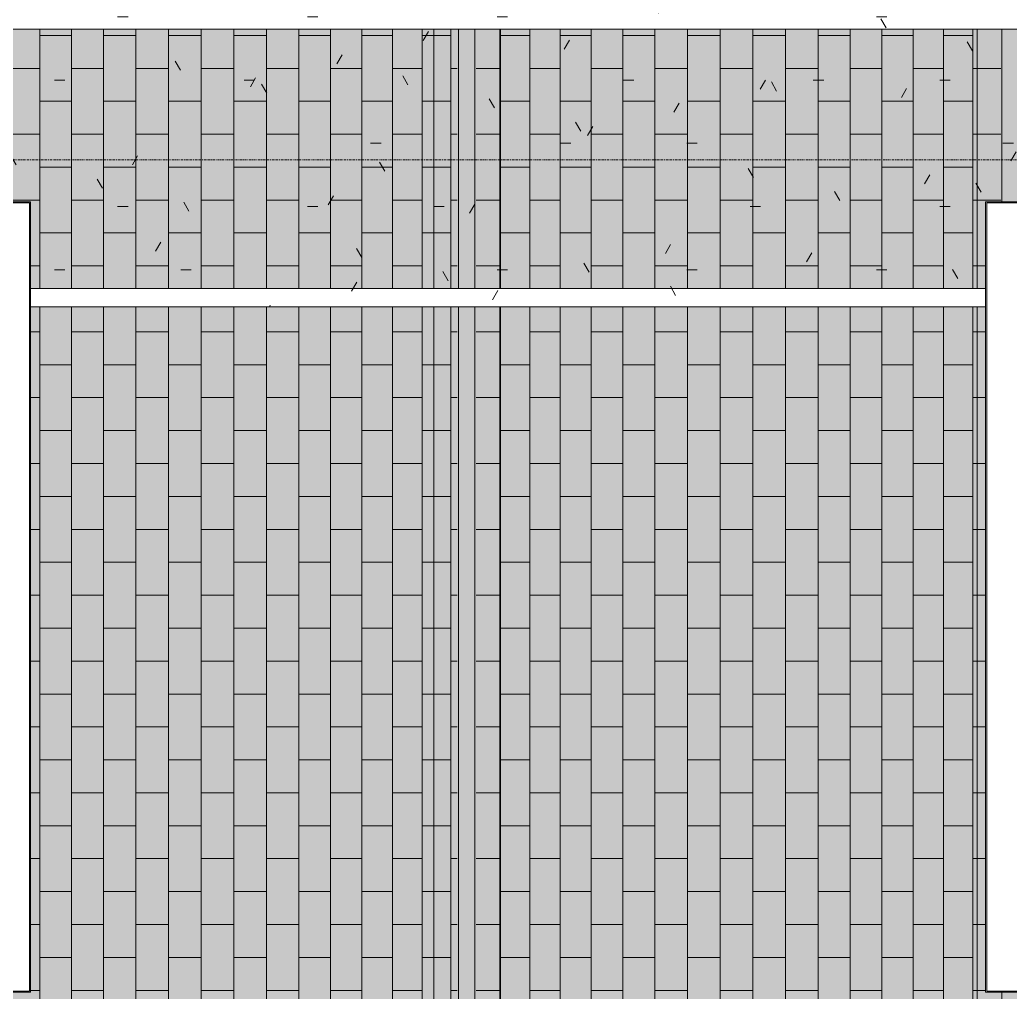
# Model space of a CAD drawing. Header units: inches. Extents: x -956 to 966, y -1111 to 895.
# Drawn here: x -534.1 to -413.8, y 173.4 to 291.5 of the extents above; entities that cross this region are included whole.
import ezdxf

# ---------------------------------------------------------------- set-up
doc = ezdxf.new("R2010")
doc.units = ezdxf.units.IN
doc.header["$MEASUREMENT"] = 0
doc.linetypes.add('Grid Line 1_4_', pattern=[0.4375, 0.25, -0.0625, 0.0625, -0.0625])
for name, color, linetype, lineweight in [('A-CLNG', 13, 'Continuous', 13), ('A-CLNG-PATT', 13, 'Continuous', 13), ('E-LITE-EQPM', 33, 'Continuous', 9), ('I-WALL', 2, 'Continuous', 13), ('S-GRID', 1, 'Continuous', 9)]:
    doc.layers.add(name, color=color, linetype=linetype, lineweight=lineweight)
pattern_1 = [(0, (0, 0), (30.72, 7.68), [1.267, -21.773, 1.267, -21.773, -122.88]), (0, (0, 0), (30.72, 7.68), [-46.08, 1.267, -44.813, 1.267, -21.773, -53.76]), (0, (0, 0), (30.72, 7.68), [-115.2, 1.267, -14.093, 1.267, -37.133]), (120, (11.52, 3.84), (-22.011075, 22.7643), [1.267, -21.773, 1.267, -21.773, -122.88]), (120, (11.52, 3.84), (-22.011075, 22.7643), [-46.08, 1.267, -44.813, 1.267, -21.773, -53.76]), (120, (11.52, 3.84), (-22.011075, 22.7643), [-115.2, 1.267, -14.093, 1.267, -37.133]), (240, (15.36, 19.2), (-8.708925, -30.4443), [1.267, -21.773, 1.267, -21.773, -122.88]), (240, (15.36, 19.2), (-8.708925, -30.4443), [-46.08, 1.267, -44.813, 1.267, -21.773, -53.76]), (240, (15.36, 19.2), (-8.708925, -30.4443), [-115.2, 1.267, -14.093, 1.267, -37.133])]

# ---------------------------------------------------------------- blocks, each defined once
blk = doc.blocks.new('FP_1_10-7TH FLOOR TELECOM OVERHEAD ROUTING PLAN')
at = {"layer": 'A-CLNG-PATT', "color": 50}
for p, q in [((-475.71, 290.38), (-475.71, 258.88)), ((-472.15, 290.38), (-472.15, 258.88)), ((-468.47, 290.38), (-468.47, 258.88)), ((-464.71, 290.38), (-464.71, 258.88)), ((-460.87, 290.38), (-460.87, 258.88)), ((-456.96, 290.38), (-456.96, 258.88)), ((-453.02, 290.38), (-453.02, 258.88)), ((-449.05, 290.38), (-449.05, 258.88)), ((-445.07, 290.38), (-445.07, 258.88)), ((-441.1, 290.38), (-441.1, 258.88)), ((-437.15, 290.38), (-437.15, 258.88)), ((-433.24, 290.38), (-433.24, 258.88)), ((-429.39, 290.38), (-429.39, 258.88)), ((-425.62, 290.38), (-425.62, 258.88)), ((-421.93, 290.38), (-421.93, 258.88)), ((-418.35, 290.38), (-418.35, 258.88)), ((-472.15, 289.61), (-475.71, 289.61)), ((-464.71, 289.61), (-468.47, 289.61)), ((-456.96, 289.61), (-460.87, 289.61)), ((-449.05, 289.61), (-453.02, 289.61)), ((-441.1, 289.61), (-445.07, 289.61)), ((-433.24, 289.61), (-437.15, 289.61)), ((-425.62, 289.61), (-429.39, 289.61)), ((-418.35, 289.61), (-421.93, 289.61)), ((-475.82, 285.61), (-478.67, 285.61)), ((-475.71, 285.61), (-475.82, 285.61)), ((-468.47, 285.61), (-472.15, 285.61)), ((-460.87, 285.61), (-464.71, 285.61)), ((-453.02, 285.61), (-456.96, 285.61)), ((-445.07, 285.61), (-449.05, 285.61)), ((-437.15, 285.61), (-441.1, 285.61)), ((-429.39, 285.61), (-433.24, 285.61)), ((-421.93, 285.61), (-425.62, 285.61)), ((-417.82, 285.61), (-418.35, 285.61)), ((-414.97, 285.61), (-417.82, 285.61)), ((-472.15, 281.61), (-475.71, 281.61)), ((-464.71, 281.61), (-468.47, 281.61)), ((-456.96, 281.61), (-460.87, 281.61)), ((-449.05, 281.61), (-453.02, 281.61)), ((-441.1, 281.61), (-445.07, 281.61)), ((-433.24, 281.61), (-437.15, 281.61)), ((-425.62, 281.61), (-429.39, 281.61)), ((-418.35, 281.61), (-421.93, 281.61)), ((-475.82, 277.61), (-478.67, 277.61)), ((-475.71, 277.61), (-475.82, 277.61)), ((-468.47, 277.61), (-472.15, 277.61)), ((-460.87, 277.61), (-464.71, 277.61)), ((-453.02, 277.61), (-456.96, 277.61)), ((-445.07, 277.61), (-449.05, 277.61)), ((-437.15, 277.61), (-441.1, 277.61)), ((-429.39, 277.61), (-433.24, 277.61)), ((-421.93, 277.61), (-425.62, 277.61)), ((-417.82, 277.61), (-418.35, 277.61)), ((-414.97, 277.61), (-417.82, 277.61)), ((-472.15, 273.61), (-475.71, 273.61)), ((-464.71, 273.61), (-468.47, 273.61)), ((-456.96, 273.61), (-460.87, 273.61)), ((-449.05, 273.61), (-453.02, 273.61)), ((-441.1, 273.61), (-445.07, 273.61)), ((-433.24, 273.61), (-437.15, 273.61)), ((-425.62, 273.61), (-429.39, 273.61)), ((-418.35, 273.61), (-421.93, 273.61)), ((-475.82, 269.61), (-478.67, 269.61)), ((-475.71, 269.61), (-475.82, 269.61)), ((-468.47, 269.61), (-472.15, 269.61)), ((-460.87, 269.61), (-464.71, 269.61)), ((-453.02, 269.61), (-456.96, 269.61)), ((-445.07, 269.61), (-449.05, 269.61)), ((-437.15, 269.61), (-441.1, 269.61)), ((-429.39, 269.61), (-433.24, 269.61)), ((-421.93, 269.61), (-425.62, 269.61)), ((-417.82, 269.61), (-418.35, 269.61)), ((-414.97, 269.61), (-417.82, 269.61)), ((-472.15, 265.61), (-475.71, 265.61)), ((-464.71, 265.61), (-468.47, 265.61)), ((-456.96, 265.61), (-460.87, 265.61)), ((-449.05, 265.61), (-453.02, 265.61)), ((-441.1, 265.61), (-445.07, 265.61)), ((-433.24, 265.61), (-437.15, 265.61)), ((-425.62, 265.61), (-429.39, 265.61)), ((-418.35, 265.61), (-421.93, 265.61)), ((-475.82, 261.61), (-478.67, 261.61)), ((-475.71, 261.61), (-475.82, 261.61)), ((-468.47, 261.61), (-472.15, 261.61)), ((-460.87, 261.61), (-464.71, 261.61)), ((-453.02, 261.61), (-456.96, 261.61)), ((-445.07, 261.61), (-449.05, 261.61)), ((-437.15, 261.61), (-441.1, 261.61)), ((-429.39, 261.61), (-433.24, 261.61)), ((-421.93, 261.61), (-425.62, 261.61)), ((-417.82, 261.61), (-418.35, 261.61)), ((-416.8, 261.61), (-417.82, 261.61)), ((-475.71, 256.63), (-475.71, 42.63)), ((-472.15, 256.63), (-472.15, 42.63)), ((-468.47, 256.63), (-468.47, 42.63)), ((-464.71, 256.63), (-464.71, 42.63)), ((-460.87, 256.63), (-460.87, 42.63)), ((-456.96, 256.63), (-456.96, 42.63)), ((-453.02, 256.63), (-453.02, 42.63)), ((-449.05, 256.63), (-449.05, 42.63)), ((-445.07, 256.63), (-445.07, 42.63)), ((-441.1, 256.63), (-441.1, 42.63)), ((-437.15, 256.63), (-437.15, 42.63)), ((-433.24, 256.63), (-433.24, 42.63)), ((-429.39, 256.63), (-429.39, 42.63)), ((-425.62, 256.63), (-425.62, 42.63)), ((-421.93, 256.63), (-421.93, 42.63)), ((-418.35, 256.63), (-418.35, 42.63)), ((-475.82, 253.61), (-478.67, 253.61)), ((-475.71, 253.61), (-475.82, 253.61)), ((-468.47, 253.61), (-472.15, 253.61)), ((-460.87, 253.61), (-464.71, 253.61)), ((-453.02, 253.61), (-456.96, 253.61)), ((-445.07, 253.61), (-449.05, 253.61)), ((-437.15, 253.61), (-441.1, 253.61)), ((-429.39, 253.61), (-433.24, 253.61)), ((-421.93, 253.61), (-425.62, 253.61)), ((-417.82, 253.61), (-418.35, 253.61)), ((-416.8, 253.61), (-417.82, 253.61)), ((-472.15, 249.61), (-475.71, 249.61)), ((-464.71, 249.61), (-468.47, 249.61)), ((-456.96, 249.61), (-460.87, 249.61)), ((-449.05, 249.61), (-453.02, 249.61)), ((-441.1, 249.61), (-445.07, 249.61)), ((-433.24, 249.61), (-437.15, 249.61)), ((-425.62, 249.61), (-429.39, 249.61)), ((-418.35, 249.61), (-421.93, 249.61)), ((-475.82, 245.61), (-478.67, 245.61)), ((-475.71, 245.61), (-475.82, 245.61)), ((-468.47, 245.61), (-472.15, 245.61)), ((-460.87, 245.61), (-464.71, 245.61)), ((-453.02, 245.61), (-456.96, 245.61)), ((-445.07, 245.61), (-449.05, 245.61)), ((-437.15, 245.61), (-441.1, 245.61)), ((-429.39, 245.61), (-433.24, 245.61)), ((-421.93, 245.61), (-425.62, 245.61)), ((-417.82, 245.61), (-418.35, 245.61)), ((-416.8, 245.61), (-417.82, 245.61)), ((-472.15, 241.61), (-475.71, 241.61)), ((-464.71, 241.61), (-468.47, 241.61)), ((-456.96, 241.61), (-460.87, 241.61)), ((-449.05, 241.61), (-453.02, 241.61)), ((-441.1, 241.61), (-445.07, 241.61)), ((-433.24, 241.61), (-437.15, 241.61)), ((-425.62, 241.61), (-429.39, 241.61)), ((-418.35, 241.61), (-421.93, 241.61)), ((-475.82, 237.61), (-478.67, 237.61)), ((-475.71, 237.61), (-475.82, 237.61)), ((-468.47, 237.61), (-472.15, 237.61)), ((-460.87, 237.61), (-464.71, 237.61)), ((-453.02, 237.61), (-456.96, 237.61)), ((-445.07, 237.61), (-449.05, 237.61)), ((-437.15, 237.61), (-441.1, 237.61)), ((-429.39, 237.61), (-433.24, 237.61)), ((-421.93, 237.61), (-425.62, 237.61)), ((-417.82, 237.61), (-418.35, 237.61)), ((-416.8, 237.61), (-417.82, 237.61)), ((-472.15, 233.61), (-475.71, 233.61)), ((-464.71, 233.61), (-468.47, 233.61)), ((-456.96, 233.61), (-460.87, 233.61)), ((-449.05, 233.61), (-453.02, 233.61)), ((-441.1, 233.61), (-445.07, 233.61)), ((-433.24, 233.61), (-437.15, 233.61)), ((-425.62, 233.61), (-429.39, 233.61)), ((-418.35, 233.61), (-421.93, 233.61)), ((-475.82, 229.61), (-478.67, 229.61)), ((-475.71, 229.61), (-475.82, 229.61)), ((-468.47, 229.61), (-472.15, 229.61)), ((-460.87, 229.61), (-464.71, 229.61)), ((-453.02, 229.61), (-456.96, 229.61)), ((-445.07, 229.61), (-449.05, 229.61)), ((-437.15, 229.61), (-441.1, 229.61)), ((-429.39, 229.61), (-433.24, 229.61)), ((-421.93, 229.61), (-425.62, 229.61)), ((-417.82, 229.61), (-418.35, 229.61)), ((-416.8, 229.61), (-417.82, 229.61)), ((-472.15, 225.61), (-475.71, 225.61)), ((-464.71, 225.61), (-468.47, 225.61)), ((-456.96, 225.61), (-460.87, 225.61)), ((-449.05, 225.61), (-453.02, 225.61)), ((-441.1, 225.61), (-445.07, 225.61)), ((-433.24, 225.61), (-437.15, 225.61)), ((-425.62, 225.61), (-429.39, 225.61)), ((-418.35, 225.61), (-421.93, 225.61)), ((-475.82, 221.61), (-478.67, 221.61)), ((-475.71, 221.61), (-475.82, 221.61)), ((-468.47, 221.61), (-472.15, 221.61)), ((-460.87, 221.61), (-464.71, 221.61)), ((-453.02, 221.61), (-456.96, 221.61)), ((-445.07, 221.61), (-449.05, 221.61)), ((-437.15, 221.61), (-441.1, 221.61)), ((-429.39, 221.61), (-433.24, 221.61)), ((-421.93, 221.61), (-425.62, 221.61)), ((-417.82, 221.61), (-418.35, 221.61)), ((-416.8, 221.61), (-417.82, 221.61)), ((-472.15, 217.61), (-475.71, 217.61)), ((-464.71, 217.61), (-468.47, 217.61)), ((-456.96, 217.61), (-460.87, 217.61)), ((-449.05, 217.61), (-453.02, 217.61)), ((-441.1, 217.61), (-445.07, 217.61)), ((-433.24, 217.61), (-437.15, 217.61)), ((-425.62, 217.61), (-429.39, 217.61)), ((-418.35, 217.61), (-421.93, 217.61)), ((-475.82, 213.61), (-478.67, 213.61)), ((-475.71, 213.61), (-475.82, 213.61)), ((-468.47, 213.61), (-472.15, 213.61)), ((-460.87, 213.61), (-464.71, 213.61)), ((-453.02, 213.61), (-456.96, 213.61)), ((-445.07, 213.61), (-449.05, 213.61)), ((-437.15, 213.61), (-441.1, 213.61)), ((-429.39, 213.61), (-433.24, 213.61)), ((-421.93, 213.61), (-425.62, 213.61)), ((-417.82, 213.61), (-418.35, 213.61)), ((-416.8, 213.61), (-417.82, 213.61)), ((-472.15, 209.61), (-475.71, 209.61)), ((-464.71, 209.61), (-468.47, 209.61)), ((-456.96, 209.61), (-460.87, 209.61)), ((-449.05, 209.61), (-453.02, 209.61)), ((-441.1, 209.61), (-445.07, 209.61)), ((-433.24, 209.61), (-437.15, 209.61)), ((-425.62, 209.61), (-429.39, 209.61)), ((-418.35, 209.61), (-421.93, 209.61)), ((-475.82, 205.61), (-478.67, 205.61)), ((-475.71, 205.61), (-475.82, 205.61)), ((-468.47, 205.61), (-472.15, 205.61)), ((-460.87, 205.61), (-464.71, 205.61)), ((-453.02, 205.61), (-456.96, 205.61)), ((-445.07, 205.61), (-449.05, 205.61)), ((-437.15, 205.61), (-441.1, 205.61)), ((-429.39, 205.61), (-433.24, 205.61)), ((-421.93, 205.61), (-425.62, 205.61)), ((-417.82, 205.61), (-418.35, 205.61)), ((-416.8, 205.61), (-417.82, 205.61)), ((-472.15, 201.61), (-475.71, 201.61)), ((-464.71, 201.61), (-468.47, 201.61)), ((-456.96, 201.61), (-460.87, 201.61)), ((-449.05, 201.61), (-453.02, 201.61)), ((-441.1, 201.61), (-445.07, 201.61)), ((-433.24, 201.61), (-437.15, 201.61)), ((-425.62, 201.61), (-429.39, 201.61)), ((-418.35, 201.61), (-421.93, 201.61)), ((-475.82, 197.61), (-478.67, 197.61)), ((-475.71, 197.61), (-475.82, 197.61)), ((-468.47, 197.61), (-472.15, 197.61)), ((-460.87, 197.61), (-464.71, 197.61)), ((-453.02, 197.61), (-456.96, 197.61)), ((-445.07, 197.61), (-449.05, 197.61)), ((-437.15, 197.61), (-441.1, 197.61)), ((-429.39, 197.61), (-433.24, 197.61)), ((-421.93, 197.61), (-425.62, 197.61)), ((-417.82, 197.61), (-418.35, 197.61)), ((-416.8, 197.61), (-417.82, 197.61)), ((-472.15, 193.61), (-475.71, 193.61)), ((-464.71, 193.61), (-468.47, 193.61)), ((-456.96, 193.61), (-460.87, 193.61)), ((-449.05, 193.61), (-453.02, 193.61)), ((-441.1, 193.61), (-445.07, 193.61)), ((-433.24, 193.61), (-437.15, 193.61)), ((-425.62, 193.61), (-429.39, 193.61)), ((-418.35, 193.61), (-421.93, 193.61)), ((-475.82, 189.61), (-478.67, 189.61)), ((-475.71, 189.61), (-475.82, 189.61)), ((-468.47, 189.61), (-472.15, 189.61)), ((-460.87, 189.61), (-464.71, 189.61)), ((-453.02, 189.61), (-456.96, 189.61)), ((-445.07, 189.61), (-449.05, 189.61)), ((-437.15, 189.61), (-441.1, 189.61)), ((-429.39, 189.61), (-433.24, 189.61)), ((-421.93, 189.61), (-425.62, 189.61)), ((-417.82, 189.61), (-418.35, 189.61)), ((-416.8, 189.61), (-417.82, 189.61)), ((-472.15, 185.61), (-475.71, 185.61)), ((-464.71, 185.61), (-468.47, 185.61)), ((-456.96, 185.61), (-460.87, 185.61)), ((-449.05, 185.61), (-453.02, 185.61)), ((-441.1, 185.61), (-445.07, 185.61)), ((-433.24, 185.61), (-437.15, 185.61)), ((-425.62, 185.61), (-429.39, 185.61)), ((-418.35, 185.61), (-421.93, 185.61)), ((-475.82, 181.61), (-478.67, 181.61)), ((-475.71, 181.61), (-475.82, 181.61)), ((-468.47, 181.61), (-472.15, 181.61)), ((-460.87, 181.61), (-464.71, 181.61)), ((-453.02, 181.61), (-456.96, 181.61)), ((-445.07, 181.61), (-449.05, 181.61)), ((-437.15, 181.61), (-441.1, 181.61)), ((-429.39, 181.61), (-433.24, 181.61)), ((-421.93, 181.61), (-425.62, 181.61)), ((-417.82, 181.61), (-418.35, 181.61)), ((-416.8, 181.61), (-417.82, 181.61)), ((-472.15, 177.61), (-475.71, 177.61)), ((-464.71, 177.61), (-468.47, 177.61)), ((-456.96, 177.61), (-460.87, 177.61)), ((-449.05, 177.61), (-453.02, 177.61)), ((-441.1, 177.61), (-445.07, 177.61)), ((-433.24, 177.61), (-437.15, 177.61)), ((-425.62, 177.61), (-429.39, 177.61)), ((-418.35, 177.61), (-421.93, 177.61)), ((-475.82, 173.61), (-478.67, 173.61)), ((-475.71, 173.61), (-475.82, 173.61)), ((-468.47, 173.61), (-472.15, 173.61)), ((-460.87, 173.61), (-464.71, 173.61)), ((-453.02, 173.61), (-456.96, 173.61)), ((-445.07, 173.61), (-449.05, 173.61)), ((-437.15, 173.61), (-441.1, 173.61)), ((-429.39, 173.61), (-433.24, 173.61)), ((-421.93, 173.61), (-425.62, 173.61)), ((-417.82, 173.61), (-418.35, 173.61)), ((-416.8, 173.61), (-417.82, 173.61))]:
    blk.add_line(p, q, dxfattribs=at)
blk = doc.blocks.new('FP_1_11-7TH FLOOR TELECOM OVERHEAD ROUTING PLAN')
at = {"layer": 'A-CLNG-PATT', "color": 50}
for p, q in [((-531.66, 290.38), (-531.66, 258.88)), ((-527.84, 290.38), (-527.84, 258.88)), ((-523.95, 290.38), (-523.95, 258.88)), ((-520.02, 290.38), (-520.02, 258.88)), ((-516.05, 290.38), (-516.05, 258.88)), ((-512.07, 290.38), (-512.07, 258.88)), ((-508.09, 290.38), (-508.09, 258.88)), ((-504.14, 290.38), (-504.14, 258.88)), ((-500.22, 290.38), (-500.22, 258.88)), ((-496.35, 290.38), (-496.35, 258.88)), ((-492.56, 290.38), (-492.56, 258.88)), ((-488.85, 290.38), (-488.85, 258.88)), ((-485.24, 290.38), (-485.24, 258.88)), ((-481.75, 290.38), (-481.75, 258.88)), ((-527.84, 289.61), (-531.66, 289.61)), ((-520.02, 289.61), (-523.95, 289.61)), ((-512.07, 289.61), (-516.05, 289.61)), ((-504.14, 289.61), (-508.09, 289.61)), ((-496.35, 289.61), (-500.22, 289.61)), ((-488.85, 289.61), (-492.56, 289.61)), ((-483.82, 289.61), (-485.24, 289.61)), ((-481.75, 289.61), (-483.82, 289.61)), ((-531.66, 285.61), (-535.41, 285.61)), ((-523.95, 285.61), (-527.84, 285.61)), ((-516.05, 285.61), (-520.02, 285.61)), ((-508.09, 285.61), (-512.07, 285.61)), ((-500.22, 285.61), (-504.14, 285.61)), ((-492.56, 285.61), (-496.35, 285.61)), ((-485.24, 285.61), (-488.85, 285.61)), ((-480.97, 285.61), (-481.75, 285.61)), ((-527.84, 281.61), (-531.66, 281.61)), ((-520.02, 281.61), (-523.95, 281.61)), ((-512.07, 281.61), (-516.05, 281.61)), ((-504.14, 281.61), (-508.09, 281.61)), ((-496.35, 281.61), (-500.22, 281.61)), ((-488.85, 281.61), (-492.56, 281.61)), ((-483.82, 281.61), (-485.24, 281.61)), ((-481.75, 281.61), (-483.82, 281.61)), ((-531.66, 277.61), (-535.41, 277.61)), ((-523.95, 277.61), (-527.84, 277.61)), ((-516.05, 277.61), (-520.02, 277.61)), ((-508.09, 277.61), (-512.07, 277.61)), ((-500.22, 277.61), (-504.14, 277.61)), ((-492.56, 277.61), (-496.35, 277.61)), ((-485.24, 277.61), (-488.85, 277.61)), ((-480.97, 277.61), (-481.75, 277.61)), ((-527.84, 273.61), (-531.66, 273.61)), ((-520.02, 273.61), (-523.95, 273.61)), ((-512.07, 273.61), (-516.05, 273.61)), ((-504.14, 273.61), (-508.09, 273.61)), ((-496.35, 273.61), (-500.22, 273.61)), ((-488.85, 273.61), (-492.56, 273.61)), ((-483.82, 273.61), (-485.24, 273.61)), ((-481.75, 273.61), (-483.82, 273.61)), ((-531.66, 269.61), (-535.41, 269.61)), ((-523.95, 269.61), (-527.84, 269.61)), ((-516.05, 269.61), (-520.02, 269.61)), ((-508.09, 269.61), (-512.07, 269.61)), ((-500.22, 269.61), (-504.14, 269.61)), ((-492.56, 269.61), (-496.35, 269.61)), ((-485.24, 269.61), (-488.85, 269.61)), ((-480.97, 269.61), (-481.75, 269.61)), ((-527.84, 265.61), (-531.66, 265.61)), ((-520.02, 265.61), (-523.95, 265.61)), ((-512.07, 265.61), (-516.05, 265.61)), ((-504.14, 265.61), (-508.09, 265.61)), ((-496.35, 265.61), (-500.22, 265.61)), ((-488.85, 265.61), (-492.56, 265.61)), ((-483.82, 265.61), (-485.24, 265.61)), ((-481.75, 265.61), (-483.82, 265.61)), ((-531.66, 261.61), (-532.8, 261.61)), ((-523.95, 261.61), (-527.84, 261.61)), ((-516.05, 261.61), (-520.02, 261.61)), ((-508.09, 261.61), (-512.07, 261.61)), ((-500.22, 261.61), (-504.14, 261.61)), ((-492.56, 261.61), (-496.35, 261.61)), ((-485.24, 261.61), (-488.85, 261.61)), ((-480.97, 261.61), (-481.75, 261.61)), ((-531.66, 256.63), (-531.66, 42.63)), ((-527.84, 256.63), (-527.84, 42.63)), ((-523.95, 256.63), (-523.95, 42.63)), ((-520.02, 256.63), (-520.02, 42.63)), ((-516.05, 256.63), (-516.05, 42.63)), ((-512.07, 256.63), (-512.07, 42.63)), ((-508.09, 256.63), (-508.09, 42.63)), ((-504.14, 256.63), (-504.14, 42.63)), ((-500.22, 256.63), (-500.22, 42.63)), ((-496.35, 256.63), (-496.35, 42.63)), ((-492.56, 256.63), (-492.56, 42.63)), ((-488.85, 256.63), (-488.85, 42.63)), ((-485.24, 256.63), (-485.24, 42.63)), ((-481.75, 256.63), (-481.75, 42.63)), ((-531.66, 253.61), (-532.8, 253.61)), ((-523.95, 253.61), (-527.84, 253.61)), ((-516.05, 253.61), (-520.02, 253.61)), ((-508.09, 253.61), (-512.07, 253.61)), ((-500.22, 253.61), (-504.14, 253.61)), ((-492.56, 253.61), (-496.35, 253.61)), ((-485.24, 253.61), (-488.85, 253.61)), ((-480.97, 253.61), (-481.75, 253.61)), ((-527.84, 249.61), (-531.66, 249.61)), ((-520.02, 249.61), (-523.95, 249.61)), ((-512.07, 249.61), (-516.05, 249.61)), ((-504.14, 249.61), (-508.09, 249.61)), ((-496.35, 249.61), (-500.22, 249.61)), ((-488.85, 249.61), (-492.56, 249.61)), ((-483.82, 249.61), (-485.24, 249.61)), ((-481.75, 249.61), (-483.82, 249.61)), ((-531.66, 245.61), (-532.8, 245.61)), ((-523.95, 245.61), (-527.84, 245.61)), ((-516.05, 245.61), (-520.02, 245.61)), ((-508.09, 245.61), (-512.07, 245.61)), ((-500.22, 245.61), (-504.14, 245.61)), ((-492.56, 245.61), (-496.35, 245.61)), ((-485.24, 245.61), (-488.85, 245.61)), ((-480.97, 245.61), (-481.75, 245.61)), ((-527.84, 241.61), (-531.66, 241.61)), ((-520.02, 241.61), (-523.95, 241.61)), ((-512.07, 241.61), (-516.05, 241.61)), ((-504.14, 241.61), (-508.09, 241.61)), ((-496.35, 241.61), (-500.22, 241.61)), ((-488.85, 241.61), (-492.56, 241.61)), ((-483.82, 241.61), (-485.24, 241.61)), ((-481.75, 241.61), (-483.82, 241.61)), ((-531.66, 237.61), (-532.8, 237.61)), ((-523.95, 237.61), (-527.84, 237.61)), ((-516.05, 237.61), (-520.02, 237.61)), ((-508.09, 237.61), (-512.07, 237.61)), ((-500.22, 237.61), (-504.14, 237.61)), ((-492.56, 237.61), (-496.35, 237.61)), ((-485.24, 237.61), (-488.85, 237.61)), ((-480.97, 237.61), (-481.75, 237.61)), ((-527.84, 233.61), (-531.66, 233.61)), ((-520.02, 233.61), (-523.95, 233.61)), ((-512.07, 233.61), (-516.05, 233.61)), ((-504.14, 233.61), (-508.09, 233.61)), ((-496.35, 233.61), (-500.22, 233.61)), ((-488.85, 233.61), (-492.56, 233.61)), ((-483.82, 233.61), (-485.24, 233.61)), ((-481.75, 233.61), (-483.82, 233.61)), ((-531.66, 229.61), (-532.8, 229.61)), ((-523.95, 229.61), (-527.84, 229.61)), ((-516.05, 229.61), (-520.02, 229.61)), ((-508.09, 229.61), (-512.07, 229.61)), ((-500.22, 229.61), (-504.14, 229.61)), ((-492.56, 229.61), (-496.35, 229.61)), ((-485.24, 229.61), (-488.85, 229.61)), ((-480.97, 229.61), (-481.75, 229.61)), ((-527.84, 225.61), (-531.66, 225.61)), ((-520.02, 225.61), (-523.95, 225.61)), ((-512.07, 225.61), (-516.05, 225.61)), ((-504.14, 225.61), (-508.09, 225.61)), ((-496.35, 225.61), (-500.22, 225.61)), ((-488.85, 225.61), (-492.56, 225.61)), ((-483.82, 225.61), (-485.24, 225.61)), ((-481.75, 225.61), (-483.82, 225.61)), ((-531.66, 221.61), (-532.8, 221.61)), ((-523.95, 221.61), (-527.84, 221.61)), ((-516.05, 221.61), (-520.02, 221.61)), ((-508.09, 221.61), (-512.07, 221.61)), ((-500.22, 221.61), (-504.14, 221.61)), ((-492.56, 221.61), (-496.35, 221.61)), ((-485.24, 221.61), (-488.85, 221.61)), ((-480.97, 221.61), (-481.75, 221.61)), ((-527.84, 217.61), (-531.66, 217.61)), ((-520.02, 217.61), (-523.95, 217.61)), ((-512.07, 217.61), (-516.05, 217.61)), ((-504.14, 217.61), (-508.09, 217.61)), ((-496.35, 217.61), (-500.22, 217.61)), ((-488.85, 217.61), (-492.56, 217.61)), ((-483.82, 217.61), (-485.24, 217.61)), ((-481.75, 217.61), (-483.82, 217.61)), ((-531.66, 213.61), (-532.8, 213.61)), ((-523.95, 213.61), (-527.84, 213.61)), ((-516.05, 213.61), (-520.02, 213.61)), ((-508.09, 213.61), (-512.07, 213.61)), ((-500.22, 213.61), (-504.14, 213.61)), ((-492.56, 213.61), (-496.35, 213.61)), ((-485.24, 213.61), (-488.85, 213.61)), ((-480.97, 213.61), (-481.75, 213.61)), ((-527.84, 209.61), (-531.66, 209.61)), ((-520.02, 209.61), (-523.95, 209.61)), ((-512.07, 209.61), (-516.05, 209.61)), ((-504.14, 209.61), (-508.09, 209.61)), ((-496.35, 209.61), (-500.22, 209.61)), ((-488.85, 209.61), (-492.56, 209.61)), ((-483.82, 209.61), (-485.24, 209.61)), ((-481.75, 209.61), (-483.82, 209.61)), ((-531.66, 205.61), (-532.8, 205.61)), ((-523.95, 205.61), (-527.84, 205.61)), ((-516.05, 205.61), (-520.02, 205.61)), ((-508.09, 205.61), (-512.07, 205.61)), ((-500.22, 205.61), (-504.14, 205.61)), ((-492.56, 205.61), (-496.35, 205.61)), ((-485.24, 205.61), (-488.85, 205.61)), ((-480.97, 205.61), (-481.75, 205.61)), ((-527.84, 201.61), (-531.66, 201.61)), ((-520.02, 201.61), (-523.95, 201.61)), ((-512.07, 201.61), (-516.05, 201.61)), ((-504.14, 201.61), (-508.09, 201.61)), ((-496.35, 201.61), (-500.22, 201.61)), ((-488.85, 201.61), (-492.56, 201.61)), ((-483.82, 201.61), (-485.24, 201.61)), ((-481.75, 201.61), (-483.82, 201.61)), ((-531.66, 197.61), (-532.8, 197.61)), ((-523.95, 197.61), (-527.84, 197.61)), ((-516.05, 197.61), (-520.02, 197.61)), ((-508.09, 197.61), (-512.07, 197.61)), ((-500.22, 197.61), (-504.14, 197.61)), ((-492.56, 197.61), (-496.35, 197.61)), ((-485.24, 197.61), (-488.85, 197.61)), ((-480.97, 197.61), (-481.75, 197.61)), ((-527.84, 193.61), (-531.66, 193.61)), ((-520.02, 193.61), (-523.95, 193.61)), ((-512.07, 193.61), (-516.05, 193.61)), ((-504.14, 193.61), (-508.09, 193.61)), ((-496.35, 193.61), (-500.22, 193.61)), ((-488.85, 193.61), (-492.56, 193.61)), ((-483.82, 193.61), (-485.24, 193.61)), ((-481.75, 193.61), (-483.82, 193.61)), ((-531.66, 189.61), (-532.8, 189.61)), ((-523.95, 189.61), (-527.84, 189.61)), ((-516.05, 189.61), (-520.02, 189.61)), ((-508.09, 189.61), (-512.07, 189.61)), ((-500.22, 189.61), (-504.14, 189.61)), ((-492.56, 189.61), (-496.35, 189.61)), ((-485.24, 189.61), (-488.85, 189.61)), ((-480.97, 189.61), (-481.75, 189.61)), ((-527.84, 185.61), (-531.66, 185.61)), ((-520.02, 185.61), (-523.95, 185.61)), ((-512.07, 185.61), (-516.05, 185.61)), ((-504.14, 185.61), (-508.09, 185.61)), ((-496.35, 185.61), (-500.22, 185.61)), ((-488.85, 185.61), (-492.56, 185.61)), ((-483.82, 185.61), (-485.24, 185.61)), ((-481.75, 185.61), (-483.82, 185.61)), ((-531.66, 181.61), (-532.8, 181.61)), ((-523.95, 181.61), (-527.84, 181.61)), ((-516.05, 181.61), (-520.02, 181.61)), ((-508.09, 181.61), (-512.07, 181.61)), ((-500.22, 181.61), (-504.14, 181.61)), ((-492.56, 181.61), (-496.35, 181.61)), ((-485.24, 181.61), (-488.85, 181.61)), ((-480.97, 181.61), (-481.75, 181.61)), ((-527.84, 177.61), (-531.66, 177.61)), ((-520.02, 177.61), (-523.95, 177.61)), ((-512.07, 177.61), (-516.05, 177.61)), ((-504.14, 177.61), (-508.09, 177.61)), ((-496.35, 177.61), (-500.22, 177.61)), ((-488.85, 177.61), (-492.56, 177.61)), ((-483.82, 177.61), (-485.24, 177.61)), ((-481.75, 177.61), (-483.82, 177.61)), ((-531.66, 173.61), (-532.8, 173.61)), ((-523.95, 173.61), (-527.84, 173.61)), ((-516.05, 173.61), (-520.02, 173.61)), ((-508.09, 173.61), (-512.07, 173.61)), ((-500.22, 173.61), (-504.14, 173.61)), ((-492.56, 173.61), (-496.35, 173.61)), ((-485.24, 173.61), (-488.85, 173.61)), ((-480.97, 173.61), (-481.75, 173.61))]:
    blk.add_line(p, q, dxfattribs=at)
blk = doc.blocks.new('7th Floor Vault - 7th Floor Vault-2429340-7TH FLOOR TELECOM OVERHEAD ROUTING PLAN')
at = {"layer": 'A-CLNG', "color": 10, "lineweight": 9}
for p, q in [((-483.82, 258.88), (-483.82, 290.38)), ((-483.82, 258.88), (-483.82, 290.38)), ((-480.82, 258.88), (-480.82, 290.38)), ((-478.82, 258.88), (-478.82, 290.38)), ((-475.82, 258.88), (-475.82, 290.38)), ((-475.82, 258.88), (-475.82, 290.38)), ((-417.82, 258.88), (-417.82, 290.38)), ((-417.82, 258.88), (-417.82, 290.38)), ((-414.82, 269.39), (-414.82, 290.38)), ((-483.82, 42.63), (-483.82, 256.63)), ((-483.82, 42.63), (-483.82, 256.63)), ((-480.82, 42.63), (-480.82, 256.63)), ((-478.82, 42.63), (-478.82, 256.63)), ((-475.82, 42.63), (-475.82, 256.63)), ((-475.82, 42.63), (-475.82, 256.63)), ((-417.82, 42.63), (-417.82, 256.63)), ((-417.82, 42.63), (-417.82, 256.63)), ((-414.82, 101.39), (-414.82, 173.39))]:
    blk.add_line(p, q, dxfattribs=at)
for name in ['FP_1_11-7TH FLOOR TELECOM OVERHEAD ROUTING PLAN', 'FP_1_10-7TH FLOOR TELECOM OVERHEAD ROUTING PLAN']:
    blk.add_blockref(name, (0, 0), dxfattribs=at)
blk = doc.blocks.new('Lighting - Pendant-Finelite-HP4-D - HP-4 D-8_-SO-3000K-120-FA-SC-3361575-7TH FLOOR TELECOM OVERHEAD ROUTING PLAN')
at = {"layer": 'E-LITE-EQPM', "color": 9}
for p, q in [((48, 2), (-48, 2)), ((-48, 2), (-48, -2)), ((47.875, 1.875), (-47.875, 1.875)), ((-47.875, 1.875), (-47.875, -1.875)), ((-47.875, 1.875), (47.875, 1.875)), ((-47.875, -1.875), (-47.875, 1.875)), ((47.875, -1.875), (47.875, 1.875)), ((47.875, 1.875), (47.875, -1.875)), ((48, -2), (48, 2)), ((-48, -2), (48, -2)), ((-47.875, -1.875), (47.875, -1.875)), ((47.875, -1.875), (-47.875, -1.875))]:
    blk.add_line(p, q, dxfattribs=at)

msp = doc.modelspace()

# ---------------------------------------------------------------- hatches: boundary and pattern name
at = {"layer": 'A-CLNG-PATT'}
h = msp.add_hatch(dxfattribs=at)
h.set_pattern_fill('FP1_12', color=253, style=0, pattern_type=2)
h.set_pattern_definition(pattern_1)
h.paths.add_polyline_path([(-294.34, -537.62), (-227.98, -537.62), (-227.98, -527.62), (-219.98, -527.62), (-219.98, -509.12), (-210.98, -509.12), (-210.98, -364.18), (-211.98, -364.18), (-211.98, -243.37), (-299.98, -243.37), (-299.98, -537.62)], flags=0)
h.paths.add_polyline_path([(-606.23, -537.62), (-602.07, -537.62), (-602.07, -532.87), (-606.23, -532.87), (-606.23, -535.37)], flags=0)
h.paths.add_polyline_path([(-561.64, -537.62), (-356.48, -537.62), (-356.48, -525.62), (-323.98, -525.62), (-323.98, -537.62), (-305.35, -537.62), (-305.35, -525.37), (-321.35, -525.37), (-321.35, -427.37), (-305.35, -427.37), (-305.35, -243.37), (-386.84, -243.37), (-386.84, -318.61), (-390.84, -318.61), (-390.84, -243.37), (-496.9, -243.37), (-496.9, -318.61), (-500.9, -318.61), (-500.9, -243.37), (-562.04, -243.37), (-562.04, -427.37), (-500.9, -427.37), (-500.9, -402.61), (-496.9, -402.61), (-496.9, -427.37), (-390.84, -427.37), (-390.84, -402.61), (-386.84, -402.61), (-386.84, -427.37), (-370.04, -427.37), (-370.04, -525.37), (-578.04, -525.37), (-578.04, -243.37), (-578.35, -243.37), (-578.35, -528.62), (-563.48, -528.62), (-563.48, -537.62)], flags=0)
h.paths.add_polyline_path([(-567.73, -537.62), (-567.73, -532.87), (-578.07, -532.87), (-578.07, -537.62), (-572.48, -537.62)], flags=0)
h.paths.add_polyline_path([(-352.23, -537.62), (-349.48, -537.62), (-349.48, -529.87), (-352.23, -529.87), (-352.23, -536.61)], flags=0)
h.paths.add_polyline_path([(-680.44, -535.37), (-610.48, -535.37), (-610.48, -528.62), (-583.23, -528.62), (-583.23, -526.62), (-662.91, -526.62), (-662.91, -498.61), (-665.8, -498.61), (-665.8, -402.61), (-661.8, -402.61), (-661.8, -428.62), (-583.23, -428.62), (-583.23, -422.62), (-598.91, -422.62), (-598.91, -386.62), (-662.91, -386.62), (-662.91, -318.61), (-665.8, -318.61), (-665.8, -243.37), (-666.35, -243.37), (-666.35, -246.62), (-730.35, -246.62), (-730.35, -243.37), (-762.35, -243.37), (-762.35, -246.62), (-771.86, -246.62), (-771.86, -288.62), (-694.91, -288.62), (-694.91, -386.62), (-790.91, -386.62), (-790.91, -288.62), (-775.86, -288.62), (-775.86, -246.62), (-842.35, -246.62), (-842.35, -243.37), (-853.35, -243.37), (-853.35, -535.37), (-710.14, -535.37)], flags=0)
h.paths.add_polyline_path([(-834.85, -526.62), (-850.85, -526.62), (-850.85, -428.62), (-706.85, -428.62), (-706.85, -526.62), (-828.94, -526.62)], flags=0)
h.paths.add_polyline_path([(-255.48, -481.68), (-256.53, -481.54), (-257.51, -481.14), (-258.35, -480.49), (-259, -479.65), (-259.4, -478.67), (-259.54, -477.62), (-259.4, -476.57), (-259, -475.59), (-258.35, -474.75), (-257.51, -474.1), (-256.53, -473.7), (-255.48, -473.56), (-254.43, -473.7), (-253.45, -474.1), (-252.6, -474.75), (-251.96, -475.59), (-251.55, -476.57), (-251.41, -477.62), (-251.55, -478.67), (-251.96, -479.65), (-252.6, -480.49), (-253.45, -481.14), (-254.43, -481.54)], flags=0)
h.paths.add_polyline_path([(-255.48, -421.68), (-256.53, -421.54), (-257.51, -421.14), (-258.35, -420.49), (-259, -419.65), (-259.4, -418.67), (-259.54, -417.62), (-259.4, -416.57), (-259, -415.59), (-258.35, -414.75), (-257.51, -414.1), (-256.53, -413.7), (-255.48, -413.56), (-254.43, -413.7), (-253.45, -414.1), (-252.6, -414.75), (-251.96, -415.59), (-251.55, -416.57), (-251.41, -417.62), (-251.55, -418.67), (-251.96, -419.65), (-252.6, -420.49), (-253.45, -421.14), (-254.43, -421.54)], flags=0)
h.paths.add_polyline_path([(-255.48, -361.68), (-256.53, -361.54), (-257.51, -361.14), (-258.35, -360.49), (-259, -359.65), (-259.4, -358.67), (-259.54, -357.62), (-259.4, -356.57), (-259, -355.59), (-258.35, -354.75), (-257.51, -354.1), (-256.53, -353.7), (-255.48, -353.56), (-254.43, -353.7), (-253.45, -354.1), (-252.6, -354.75), (-251.96, -355.59), (-251.55, -356.57), (-251.41, -357.62), (-251.55, -358.67), (-251.96, -359.65), (-252.6, -360.49), (-253.45, -361.14), (-254.43, -361.54)], flags=0)
h.paths.add_polyline_path([(-255.48, -301.68), (-256.53, -301.54), (-257.51, -301.14), (-258.35, -300.49), (-259, -299.65), (-259.4, -298.67), (-259.54, -297.62), (-259.4, -296.57), (-259, -295.59), (-258.35, -294.75), (-257.51, -294.1), (-256.53, -293.7), (-255.48, -293.56), (-254.43, -293.7), (-253.45, -294.1), (-252.6, -294.75), (-251.96, -295.59), (-251.55, -296.57), (-251.41, -297.62), (-251.55, -298.67), (-251.96, -299.65), (-252.6, -300.49), (-253.45, -301.14), (-254.43, -301.54)], flags=0)
h.paths.add_polyline_path([(-661.8, -288.62), (-598.91, -288.62), (-598.91, -252.62), (-583.23, -252.62), (-583.23, -243.37), (-661.8, -243.37), (-661.8, -282.19)], flags=0)
h.paths.add_polyline_path([(-258.35, -241.12), (-257.53, -241.12), (-258.35, -240.49), (-259, -239.65), (-259.4, -238.67), (-259.54, -237.62), (-259.4, -236.57), (-259, -235.59), (-258.35, -234.75), (-257.51, -234.1), (-256.53, -233.7), (-255.48, -233.56), (-254.43, -233.7), (-253.45, -234.1), (-252.6, -234.75), (-251.96, -235.59), (-251.55, -236.57), (-251.41, -237.62), (-251.55, -238.67), (-251.96, -239.65), (-252.6, -240.49), (-253.42, -241.12), (-211.98, -241.12), (-211.98, -209.62), (-299.98, -209.62), (-299.98, -241.12), (-259, -241.12)], flags=0)
h.paths.add_polyline_path([(-578.35, -241.12), (-578.04, -241.12), (-578.04, -231.37), (-562.04, -231.37), (-562.04, -241.12), (-500.9, -241.12), (-500.9, -222.61), (-496.9, -222.61), (-496.9, -241.12), (-390.84, -241.12), (-390.84, -222.61), (-386.84, -222.61), (-386.84, -241.12), (-305.35, -241.12), (-305.35, -209.62), (-363.1, -209.62), (-363.1, -212.62), (-337.6, -212.62), (-337.6, -238.12), (-363.1, -238.12), (-363.1, -213.62), (-559.1, -213.62), (-559.1, -209.62), (-578.35, -209.62), (-578.35, -235.91)], flags=0)
h.paths.add_polyline_path([(-621.04, -241.12), (-583.23, -241.12), (-583.23, -209.62), (-666.35, -209.62), (-666.35, -241.12), (-665.8, -241.12), (-665.8, -222.61), (-661.8, -222.61), (-661.8, -241.12), (-650.74, -241.12)], flags=0)
h.paths.add_polyline_path([(-842.35, -241.12), (-842.35, -209.62), (-853.35, -209.62), (-853.35, -241.12)], flags=0)
h.paths.add_polyline_path([(-762.35, -241.12), (-730.35, -241.12), (-730.35, -209.62), (-762.35, -209.62), (-762.35, -222.78)], flags=0)
h.paths.add_polyline_path([(-578.35, -207.37), (-559.1, -207.37), (-559.1, -197.62), (-578.35, -197.62), (-578.35, -202.98)], flags=0)
h.paths.add_polyline_path([(-363.1, -207.37), (-305.35, -207.37), (-305.35, -197.62), (-363.1, -197.62), (-363.1, -202.98)], flags=0)
h.paths.add_polyline_path([(-294.34, -207.37), (-211.98, -207.37), (-211.98, -186.24), (-210.98, -186.24), (-210.98, -48.37), (45.27, -48.37), (45.27, -53.62), (99.27, -53.62), (99.27, -48.37), (317.04, -48.37), (317.04, 11.88), (228.2, 11.88), (228.2, 5.39), (224.2, 5.39), (224.2, 11.88), (-11.8, 11.88), (-11.8, 5.39), (-15.8, 5.39), (-15.8, 11.88), (-363.1, 11.88), (-363.1, 37.38), (-340.48, 37.38), (-340.48, 40.38), (-412.8, 40.38), (-412.8, 8.88), (-336.96, 8.84), (-336.96, 6.63), (-412.8, 6.63), (-412.8, 5.39), (-416.8, 5.39), (-416.8, 6.63), (-532.8, 6.63), (-532.8, 5.39), (-536.8, 5.39), (-536.8, 6.63), (-652.8, 6.63), (-652.8, 5.39), (-656.8, 5.39), (-656.8, 6.63), (-772.86, 6.63), (-772.86, 5.39), (-776.86, 5.39), (-776.86, 6.63), (-853.35, 6.63), (-853.35, -192.24), (-838.91, -192.24), (-838.91, -190.24), (-318.91, -190.24), (-318.91, -192.24), (-299.98, -192.24), (-299.98, -207.37)], flags=0)
h.paths.add_polyline_path([(-583.23, -207.37), (-583.23, -197.62), (-666.35, -197.62), (-666.35, -207.37), (-591.34, -207.37)], flags=0)
h.paths.add_polyline_path([(-853.35, -207.37), (-842.35, -207.37), (-842.35, -197.62), (-853.35, -197.62), (-853.35, -202.98)], flags=0)
h.paths.add_polyline_path([(-739.84, -207.37), (-730.35, -207.37), (-730.35, -197.62), (-762.35, -197.62), (-762.35, -207.37)], flags=0)
h.paths.add_polyline_path([(-772.92, -162.61), (-776.8, -162.61), (-776.8, -66.61), (-772.8, -66.61), (-772.8, -162.61)], flags=0)
h.paths.add_polyline_path([(-532.92, -162.61), (-536.8, -162.61), (-536.8, -66.61), (-532.8, -66.61), (-532.8, -162.61)], flags=0)
h.paths.add_polyline_path([(-656.8, -162.61), (-656.8, -66.61), (-652.8, -66.61), (-652.8, -162.61), (-656.67, -162.61)], flags=0)
h.paths.add_polyline_path([(-416.8, -162.61), (-416.8, -66.61), (-412.8, -66.61), (-412.8, -162.61), (-416.67, -162.61)], flags=0)
h.paths.add_polyline_path([(-280.92, -162.61), (-284.8, -162.61), (-284.8, -66.61), (-280.8, -66.61), (-280.8, -162.61), (-280.92, -162.61)], flags=0)
h.paths.add_polyline_path([(-769.54, 8.88), (-656.8, 8.88), (-656.8, 40.38), (-772.86, 40.38), (-772.86, 8.88)], flags=0)
h.paths.add_polyline_path([(-621.04, 8.88), (-536.8, 8.88), (-536.8, 40.38), (-652.8, 40.38), (-652.8, 8.88), (-650.74, 8.88)], flags=0)
h.paths.add_polyline_path([(-776.86, 8.88), (-776.86, 40.38), (-853.35, 40.38), (-853.35, 8.88), (-799.24, 8.88)], flags=0)
h.paths.add_polyline_path([(-416.8, 8.88), (-416.8, 40.38), (-532.8, 40.38), (-532.8, 8.88), (-442.84, 8.88)], flags=0)
h.paths.add_polyline_path([(121.46, 14.13), (224.2, 14.13), (224.2, 35.13), (116.9, 35.13), (116.9, 14.13)], flags=0)
h.paths.add_polyline_path([(62.06, 14.13), (91.4, 14.13), (91.4, 35.13), (-11.8, 35.13), (-11.8, 14.13), (32.36, 14.13)], flags=0)
h.paths.add_polyline_path([(-95.08, 14.13), (-15.8, 14.13), (-15.8, 35.13), (-95.08, 35.13), (-95.08, 27.07), (-124.33, 27.07), (-124.33, 14.13), (-116.14, 14.13)], flags=0)
h.paths.add_polyline_path([(228.2, 14.13), (317.04, 14.13), (317.04, 35.13), (228.2, 35.13), (228.2, 34.65)], flags=0)
h.paths.add_polyline_path([(-335.1, 17.26), (-335.1, 41.51), (-335.6, 41.51), (-335.6, 17.26)], flags=0)
h.paths.add_polyline_path([(94.52, 34.26), (114.65, 34.26), (114.65, 35.13), (93.65, 35.13), (93.65, 34.26)], flags=0)
h.paths.add_polyline_path([(240.26, 37.38), (317.04, 37.38), (317.04, 58.26), (315.04, 58.26), (315.04, 261.88), (228.2, 261.88), (228.2, 173.39), (224.2, 173.39), (224.2, 261.88), (-11.8, 261.88), (-11.8, 173.39), (-15.8, 173.39), (-15.8, 261.88), (-95.08, 261.88), (-95.08, 225.07), (-94.33, 225.05), (-94.33, 126.07), (-95.08, 126.07), (-95.08, 37.38), (-15.8, 37.38), (-15.8, 101.39), (-11.8, 101.39), (-11.8, 37.38), (224.2, 37.38), (224.2, 101.39), (228.2, 101.39), (228.2, 37.38)], flags=0)
h.paths.add_polyline_path([(-412.8, 42.63), (-340.48, 42.63), (-340.48, 256.63), (-412.8, 256.63), (-412.8, 173.39), (-416.8, 173.39), (-416.8, 256.63), (-532.8, 256.63), (-532.8, 173.39), (-536.8, 173.39), (-536.8, 256.63), (-652.8, 256.63), (-652.8, 173.39), (-656.8, 173.39), (-656.8, 256.63), (-772.8, 256.63), (-772.8, 173.39), (-776.8, 173.39), (-776.8, 256.63), (-853.35, 256.63), (-853.35, 42.63), (-776.86, 42.63), (-776.86, 101.39), (-772.86, 101.39), (-772.86, 42.63), (-656.8, 42.63), (-656.8, 101.39), (-652.8, 101.39), (-652.8, 42.63), (-536.8, 42.63), (-536.8, 101.39), (-532.8, 101.39), (-532.8, 42.63), (-416.8, 42.63), (-416.8, 101.39), (-412.8, 101.39), (-412.8, 74.26)], flags=0)
h.paths.add_polyline_path([(108.08, 52.39), (104.2, 52.39), (104.2, 100.39), (108.2, 100.39), (108.2, 52.39)], flags=0)
h.paths.add_polyline_path([(106.61, 173.39), (104.2, 173.39), (104.2, 221.39), (108.2, 221.39), (108.2, 173.39), (108.08, 173.39)], flags=0)
h.paths.add_polyline_path([(-652.8, 258.88), (-536.8, 258.88), (-536.8, 269.39), (-532.8, 269.39), (-532.8, 258.88), (-416.8, 258.88), (-416.8, 269.39), (-412.8, 269.39), (-412.8, 258.88), (-340.48, 258.88), (-340.48, 261.88), (-363.1, 261.88), (-363.1, 287.38), (-340.48, 287.38), (-340.48, 290.38), (-853.35, 290.38), (-853.35, 258.88), (-776.8, 258.88), (-776.8, 269.39), (-772.8, 269.39), (-772.8, 258.88), (-656.8, 258.88), (-656.8, 269.39), (-652.8, 269.39), (-652.8, 269.26)], flags=0)
h.paths.add_polyline_path([(-27.04, 264.13), (-15.8, 264.13), (-15.8, 269.39), (-11.8, 269.39), (-11.8, 264.13), (93.04, 264.13), (93.04, 285.13), (-95.08, 285.13), (-95.08, 264.13), (-48.94, 264.13)], flags=0)
h.paths.add_polyline_path([(315.04, 264.13), (315.04, 285.13), (116.9, 285.13), (116.9, 264.13), (224.2, 264.13), (224.2, 269.39), (228.2, 269.39), (228.2, 264.13), (299.66, 264.13)], flags=0)
h.paths.add_polyline_path([(-55.95, 287.38), (315.04, 287.38), (315.04, 490.26), (317.04, 490.26), (317.04, 506.51), (-95.08, 506.51), (-95.08, 423.07), (-94.33, 423.05), (-94.33, 324.07), (-95.08, 324.07), (-95.08, 287.38), (-56.74, 287.38)], flags=0)
h.paths.add_polyline_path([(-383.44, 292.63), (-340.48, 292.63), (-340.49, 506.51), (-853.35, 506.51), (-853.35, 292.63), (-413.14, 292.63)], flags=0)
h.paths.add_polyline_path([(-772.92, 341.39), (-776.8, 341.39), (-776.8, 437.39), (-772.8, 437.39), (-772.8, 341.39), (-772.92, 341.39)], flags=0)
h.paths.add_polyline_path([(-656.8, 341.39), (-656.8, 437.39), (-652.8, 437.39), (-652.8, 341.39), (-656.67, 341.39)], flags=0)
h.paths.add_polyline_path([(-536.67, 341.39), (-536.8, 341.39), (-536.8, 437.39), (-532.8, 437.39), (-532.8, 341.39), (-532.92, 341.39)], flags=0)
h.paths.add_polyline_path([(-416.8, 341.39), (-416.8, 437.39), (-412.8, 437.39), (-412.8, 341.39), (-416.67, 341.39)], flags=0)
h.paths.add_polyline_path([(108.2, 343.86), (104.2, 343.86), (104.2, 439.86), (108.2, 439.86), (108.2, 343.98)], flags=0)
h.paths.add_polyline_path([(-11.92, 343.86), (-15.8, 343.86), (-15.8, 439.86), (-11.8, 439.86), (-11.8, 343.86), (-11.92, 343.86)], flags=0)
h.paths.add_polyline_path([(224.2, 343.86), (224.2, 439.86), (228.2, 439.86), (228.2, 343.86), (224.33, 343.86)], flags=0)
h.paths.add_polyline_path([(306.4, 508.76), (317.04, 508.76), (317.04, 537.38), (407.03, 537.38), (407.03, 540.38), (228.2, 540.38), (228.2, 511.86), (224.2, 511.86), (224.2, 540.38), (-11.8, 540.38), (-11.8, 511.86), (-15.8, 511.86), (-15.8, 540.38), (-412.8, 540.38), (-412.8, 509.39), (-416.8, 509.39), (-416.8, 540.38), (-532.8, 540.38), (-532.8, 509.39), (-536.8, 509.39), (-536.8, 540.38), (-652.8, 540.38), (-652.8, 509.39), (-656.8, 509.39), (-656.8, 540.38), (-772.86, 540.38), (-772.86, 509.39), (-776.86, 509.39), (-776.86, 540.38), (-853.35, 540.38), (-853.35, 508.76), (-340.48, 508.76), (-340.48, 511.88), (-363.1, 511.88), (-363.1, 537.38), (-129.71, 537.38), (-129.71, 536.38), (-124.33, 536.38), (-124.33, 522.07), (-95.08, 522.07), (-95.08, 508.76), (299.66, 508.76)], flags=0)
h.paths.add_polyline_path([(93.65, 511.88), (91.4, 511.88), (91.4, 537.38), (116.9, 537.38), (116.9, 511.88), (114.65, 511.88)], flags=0)
h.paths.add_polyline_path([(589.87, 537.38), (589.87, 540.38), (555.53, 540.38), (555.53, 537.38), (581.81, 537.38)], flags=0)
h.paths.add_polyline_path([(294.27, 542.63), (407.03, 542.63), (407.03, 567.38), (464.2, 567.38), (464.2, 607.86), (468.2, 607.86), (468.2, 567.38), (554.2, 567.38), (554.2, 607.86), (558.2, 607.86), (558.2, 559.86), (555.53, 559.86), (555.53, 542.63), (589.87, 542.63), (589.87, 797.38), (-167.83, 797.38), (-167.83, 645.01), (-334.83, 645.01), (-334.83, 797.38), (-851.35, 797.38), (-851.35, 795.38), (-853.35, 795.38), (-853.35, 542.63), (-776.86, 542.63), (-776.86, 605.39), (-772.86, 605.39), (-772.86, 542.63), (-656.8, 542.63), (-656.8, 605.39), (-652.8, 605.39), (-652.8, 542.63), (-536.8, 542.63), (-536.8, 605.39), (-532.8, 605.39), (-532.8, 542.63), (-416.8, 542.63), (-416.8, 605.39), (-412.8, 605.39), (-412.8, 542.63), (-15.8, 542.63), (-15.8, 607.86), (-11.8, 607.86), (-11.8, 542.63), (224.2, 542.63), (224.2, 607.86), (228.2, 607.86), (228.2, 542.63), (269.96, 542.63)], flags=0)
h.paths.add_polyline_path([(-251.8, 559.86), (-255.8, 559.86), (-255.8, 607.86), (-251.8, 607.86), (-251.8, 559.98)], flags=0)
h.paths.add_polyline_path([(-131.8, 559.86), (-135.8, 559.86), (-135.8, 607.86), (-131.8, 607.86), (-131.8, 559.98)], flags=0)
h.paths.add_polyline_path([(104.33, 559.86), (104.2, 559.86), (104.2, 607.86), (108.2, 607.86), (108.2, 559.86), (106.61, 559.86)], flags=0)
h.paths.add_polyline_path([(344.2, 559.86), (344.2, 607.86), (348.2, 607.86), (348.2, 559.86), (344.33, 559.86)], flags=0)
h.paths.add_polyline_path([(-776.8, 677.39), (-776.8, 773.39), (-772.8, 773.39), (-772.8, 677.39), (-776.67, 677.39)], flags=0)
h.paths.add_polyline_path([(-656.67, 677.39), (-656.8, 677.39), (-656.8, 773.39), (-652.8, 773.39), (-652.8, 677.39), (-652.92, 677.39)], flags=0)
h.paths.add_polyline_path([(-536.67, 677.39), (-536.8, 677.39), (-536.8, 773.39), (-532.8, 773.39), (-532.8, 677.39), (-532.92, 677.39)], flags=0)
h.paths.add_polyline_path([(-416.67, 679.86), (-416.8, 679.86), (-416.8, 775.86), (-412.8, 775.86), (-412.8, 679.86), (-413.14, 679.86)], flags=0)
h.paths.add_polyline_path([(-135.67, 679.86), (-135.8, 679.86), (-135.8, 775.86), (-131.8, 775.86), (-131.8, 679.86), (-131.92, 679.86)], flags=0)
h.paths.add_polyline_path([(-11.92, 679.86), (-15.8, 679.86), (-15.8, 775.86), (-11.8, 775.86), (-11.8, 679.86)], flags=0)
h.paths.add_polyline_path([(106.61, 679.86), (104.2, 679.86), (104.2, 775.86), (108.2, 775.86), (108.2, 679.86), (108.08, 679.86)], flags=0)
h.paths.add_polyline_path([(228.08, 679.86), (224.2, 679.86), (224.2, 775.86), (228.2, 775.86), (228.2, 679.86), (228.08, 679.86)], flags=0)
h.paths.add_polyline_path([(348.08, 679.86), (344.2, 679.86), (344.2, 775.86), (348.2, 775.86), (348.2, 679.86), (348.08, 679.86)], flags=0)
h.paths.add_polyline_path([(464.2, 679.86), (464.2, 775.86), (468.2, 775.86), (468.2, 679.86), (464.33, 679.86)], flags=0)
h.paths.add_polyline_path([(-848.93, 741.36), (-848.94, 741.36), (-848.93, 789.36), (-848.49, 789.36), (-848.5, 741.36), (-848.89, 741.36)], flags=0)
h = msp.add_hatch(dxfattribs=at)
h.set_pattern_fill('FP1_12', color=253, style=0, pattern_type=2)
h.set_pattern_definition(pattern_1)
h.paths.add_polyline_path([(-360.85, 256.63), (-340.48, 256.63), (-340.48, 261.88), (-363.1, 261.88), (-363.1, 287.38), (-340.48, 287.38), (-340.48, 292.63), (-853.35, 292.63), (-853.35, 256.63), (-776.8, 256.63), (-776.8, 269.39), (-772.8, 269.39), (-772.8, 256.63), (-656.8, 256.63), (-656.8, 269.39), (-652.8, 269.39), (-652.8, 256.63), (-536.8, 256.63), (-536.8, 269.39), (-532.8, 269.39), (-532.8, 256.63), (-416.8, 256.63), (-416.8, 269.39), (-412.8, 269.39), (-412.8, 256.63), (-363.1, 256.63)], flags=0)

# ---------------------------------------------------------------- linework, layer by layer
at = {"layer": 'A-CLNG', "color": 50}
msp.add_line((-532.8, 256.63), (-416.8, 256.63), dxfattribs=at)
at = {"layer": 'A-CLNG', "color": 253}
msp.add_line((-416.8, 256.63), (-532.8, 256.63), dxfattribs=at)
at = {"layer": 'I-WALL', "color": 50}
for p, q in [((-853.35, 290.38), (-340.48, 290.38)), ((-416.8, 258.88), (-532.8, 258.88)), ((-532.8, 256.63), (-416.8, 256.63))]:
    msp.add_line(p, q, dxfattribs=at)
at = {"layer": 'S-GRID', "linetype": 'Grid Line 1_4_'}
msp.add_line((965.79, 274.51), (-931.82, 274.51), dxfattribs=at)

# ---------------------------------------------------------------- block references
at = {"layer": 'A-CLNG', "color": 10, "lineweight": 9}
msp.add_blockref('7th Floor Vault - 7th Floor Vault-2429340-7TH FLOOR TELECOM OVERHEAD ROUTING PLAN', (0, 0), dxfattribs=at)
at = {"layer": 'E-LITE-EQPM', "color": 9, "extrusion": (0, 0, -1), "rotation": 269.9999999999999}
for p in [(534.8, 221.39), (414.8, 221.39)]:
    msp.add_blockref('Lighting - Pendant-Finelite-HP4-D - HP-4 D-8_-SO-3000K-120-FA-SC-3361575-7TH FLOOR TELECOM OVERHEAD ROUTING PLAN', p, dxfattribs=at)

doc.saveas('drawing.dxf')
